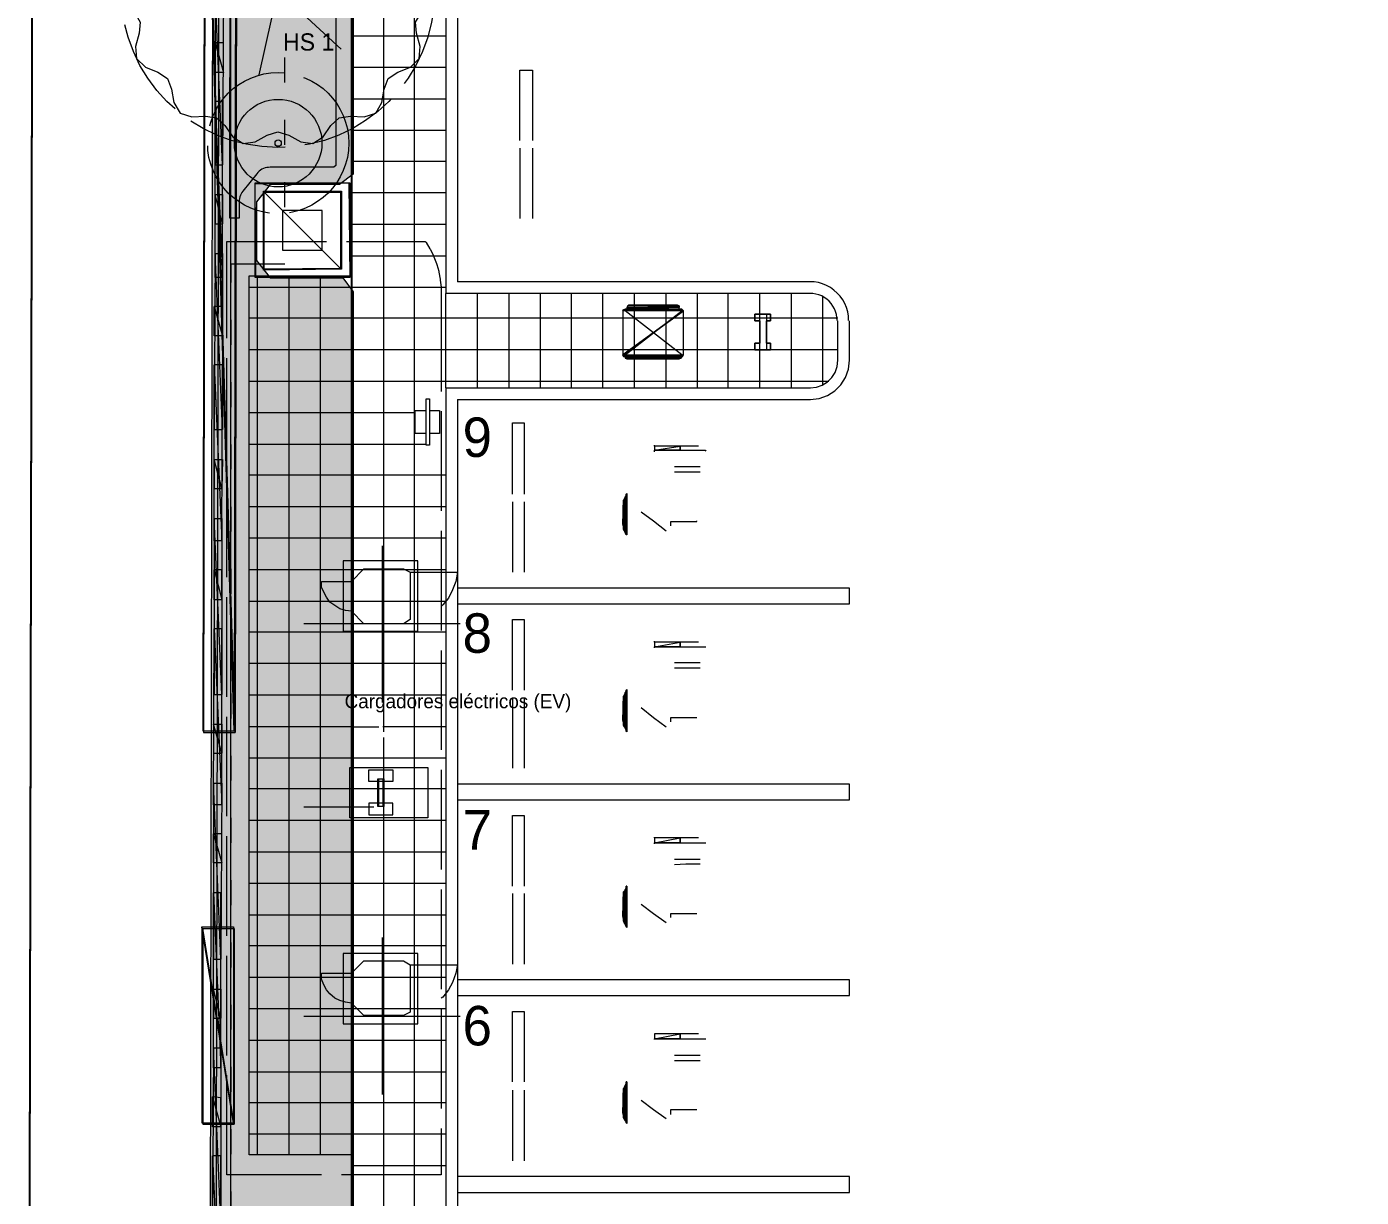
# Model space of a CAD drawing. Header units: metres. Extents: x 1 to 213, y 1 to 147.
# Drawn here: x 49.55 to 66.56, y 61.21 to 76.14 of the extents above; entities that cross this region are included whole.
import ezdxf

# ---------------------------------------------------------------- set-up
doc = ezdxf.new("R2010")
doc.units = ezdxf.units.M
doc.linetypes.add('DASHED', pattern=[1.524, 1.27, -0.254])
doc.layers.get('0').update_dxf_attribs({"lineweight": 0, "plot": 0})
for name, color, linetype, lineweight, plot in [('00-BASE-ARQUITECTURA', 8, 'Continuous', 0, False), ('00-BASE-TEXTO', 8, 'Continuous', 0, False), ('PJ-ARBOLES', 94, 'Continuous', 0, False), ('PJ-ARBUSTOS', 82, 'Continuous', 0, False), ('PJ-COPA-ADULTA', 8, 'DASHED', 0, False), ('PJ-ETIQUETAS', 7, 'Continuous', 0, False), ('PJ-GRAVILLA', 42, 'Continuous', 0, False), ('PJ-LIMITE-JARDIN', 7, 'Continuous', 0, False), ('PJ-MASAS', 92, 'Continuous', 0, False), ('PJ-MASAS-RELLENO', 92, 'Continuous', 0, False), ('PJ-PROTEGIDO', 30, 'DASHED', 0, False), ('PJ-RIEGO-SECTORES', 5, 'Continuous', 0, False)]:
    doc.layers.add(name, color=color, linetype=linetype, lineweight=lineweight, plot=plot)

# ---------------------------------------------------------------- blocks, each defined once
blk = doc.blocks.new('PJ_SP')
for p, q in [((0.08, 0.351), (0.244, 1.073)), ((-0.264, 0.245), (-0.807, 0.748)), ((0.344, 0.106), (1.051, 0.325)), ((-0.344, -0.106), (-1.051, -0.325)), ((0.264, -0.245), (0.807, -0.748)), ((-0.08, -0.351), (-0.244, -1.073))]:
    blk.add_line(p, q)
blk.add_lwpolyline([(2, 0), (1.945, 0.146), (1.829, 0.276), (1.755, 0.401), (1.768, 0.545), (1.815, 0.712), (1.802, 0.868), (1.689, 0.975), (1.529, 1.042), (1.407, 1.122), (1.356, 1.258), (1.326, 1.429), (1.247, 1.564), (1.098, 1.611), (0.925, 1.602), (0.781, 1.622), (0.676, 1.722), (0.575, 1.863), (0.445, 1.95), (0.291, 1.928), (0.138, 1.845), (0, 1.8), (-0.138, 1.845), (-0.291, 1.928), (-0.445, 1.95), (-0.575, 1.863), (-0.676, 1.722), (-0.781, 1.622), (-0.925, 1.602), (-1.098, 1.611), (-1.247, 1.564), (-1.326, 1.429), (-1.356, 1.258), (-1.407, 1.122), (-1.529, 1.042), (-1.689, 0.975), (-1.802, 0.868), (-1.815, 0.712), (-1.768, 0.545), (-1.755, 0.401), (-1.829, 0.276), (-1.945, 0.146), (-2, 0), (-1.945, -0.146), (-1.829, -0.276), (-1.755, -0.401), (-1.768, -0.545), (-1.815, -0.712), (-1.802, -0.868), (-1.689, -0.975), (-1.529, -1.042), (-1.407, -1.122), (-1.356, -1.258), (-1.326, -1.429), (-1.247, -1.564), (-1.098, -1.611), (-0.925, -1.602), (-0.781, -1.622), (-0.676, -1.722), (-0.575, -1.863), (-0.445, -1.95), (-0.291, -1.928), (-0.138, -1.845), (0, -1.8), (0.138, -1.845), (0.291, -1.928), (0.445, -1.95), (0.575, -1.863), (0.676, -1.722), (0.781, -1.622), (0.925, -1.602), (1.098, -1.611), (1.247, -1.564), (1.326, -1.429), (1.356, -1.258), (1.407, -1.122), (1.529, -1.042), (1.689, -0.975), (1.802, -0.868), (1.815, -0.712), (1.768, -0.545), (1.755, -0.401), (1.829, -0.276), (1.945, -0.146), (2, 0)], close=True)
blk.add_circle((0, 0), 0.18)
for tag, p, height in [('CODIGO', (0.15, 0.15), 0.2), ('ESPECIE', (0.15, -0.1), 0.15), ('ZONA', (0.15, -0.3), 0.15)]:
    blk.add_attdef(tag, p, '', height=height)
blk = doc.blocks.new('PJ_HS')
for radius in [0.558, 0.04]:
    blk.add_circle((0, 0), radius)
for tag, p, height in [('CODIGO', (0.15, 0.15), 0.2), ('ESPECIE', (0.15, -0.1), 0.15), ('ZONA', (0.15, -0.3), 0.15)]:
    blk.add_attdef(tag, p, '', height=height)

msp = doc.modelspace()

# ---------------------------------------------------------------- hatches: boundary and pattern name
at = {"layer": 'PJ-GRAVILLA'}
h = msp.add_hatch(dxfattribs=at)
h.set_pattern_fill('GRAVEL', scale=0.03)
h.paths.add_polyline_path([(53.8, 98.484), (53.8, 89.032), (53.754, 89.032), (53.534, 88.591), (53.534, 87.621), (53.71, 87.224), (53.71, 74.26), (53.534, 74.127), (52.652, 74.127), (52.476, 73.907), (52.476, 73.157), (52.652, 72.937), (53.578, 72.937), (53.71, 72.76), (53.71, 48.375), (53.578, 48.154), (52.828, 48.198), (52.476, 47.934), (52.476, 47.272), (52.696, 47.008), (53.578, 47.008), (53.71, 46.831), (53.71, 42.245), (52.961, 42.157), (51.947, 42.157), (51.858, 42.554), (51.947, 90.576), (52.035, 90.928), (51.991, 98.425), (52.079, 98.513), (53.8, 98.484)])
at = {"layer": 'PJ-MASAS-RELLENO'}
msp.add_hatch(color=7, dxfattribs=at).paths.add_polyline_path([(53.49, 74.37), (53.461, 74.347), (52.652, 74.347), (52.63, 74.346), (52.609, 74.343), (52.587, 74.338), (52.567, 74.33), (52.547, 74.321), (52.528, 74.309), (52.511, 74.296), (52.495, 74.281), (52.48, 74.265), (52.304, 74.044), (52.291, 74.027), (52.281, 74.009), (52.272, 73.99), (52.265, 73.97), (52.26, 73.949), (52.257, 73.928), (52.256, 73.907), (52.256, 73.7), (52.136, 73.7), (52.142, 77.3), (53.49, 77.3), (53.49, 74.37)])

# ---------------------------------------------------------------- linework, layer by layer
at = {"layer": '00-BASE-ARQUITECTURA'}
for points in [[(49.548, 44.672), (49.749, 142.176)], [(49.558, 44.651), (49.759, 142.145)], [(52.066, 109.58), (51.982, 71.48), (51.929, 46.27), (51.918, 46.27)], [(88.547, 53.647), (88.547, 51.668), (74.387, 51.668), (72.842, 46.725), (52.151, 46.725), (52.151, 98.33), (67.783, 98.33)], [(54.892, 71.533), (54.892, 42.418), (53.696, 42.418), (53.686, 64.336), (53.686, 72.739), (53.686, 85.482), (54.892, 85.471), (54.892, 72.739)], [(53.696, 42.418), (53.696, 85.482)], [(54.098, 67.575), (54.098, 85.482)], [(54.49, 42.418), (54.49, 85.482)], [(51.791, 67.162), (52.193, 67.162), (51.812, 79.671), (51.791, 67.162)], [(51.802, 67.141), (52.204, 67.141), (51.823, 79.64), (51.802, 67.141)], [(52.193, 67.162), (51.812, 79.671), (52.215, 79.671), (52.193, 67.162)], [(52.204, 67.141), (51.823, 79.64), (52.225, 79.64), (52.204, 67.141)], [(51.95, 74.38), (52.045, 74.38), (51.95, 76.623), (51.95, 74.38)], [(52.045, 74.38), (51.95, 76.623), (52.056, 76.623), (52.045, 74.38)], [(55.04, 76.39), (55.04, 72.887)], [(52.056, 75.935), (51.95, 75.935), (52.056, 75.554), (52.056, 75.935)], [(51.95, 75.935), (52.056, 75.554), (51.95, 75.554), (51.95, 75.935)], [(54.892, 76.02), (53.686, 76.02)], [(52.839, 75.427), (52.839, 75.745)], [(54.892, 75.618), (53.686, 75.618)], [(55.834, 74.687), (55.834, 75.586), (55.993, 75.586)], [(55.993, 75.586), (55.993, 74.687)], [(54.892, 75.216), (53.686, 75.216)], [(52.045, 75.184), (51.95, 75.184), (52.045, 72.94), (52.045, 75.184)], [(51.95, 75.184), (52.045, 72.94), (51.95, 72.94), (51.95, 75.184)], [(52.839, 74.634), (52.839, 74.951)], [(54.892, 74.814), (53.686, 74.814)], [(55.834, 74.591), (55.834, 73.692)], [(55.993, 74.591), (55.993, 73.692)], [(54.892, 74.422), (53.686, 74.422)], [(53.548, 73.057), (52.574, 74.03)], [(52.839, 73.84), (52.839, 74.157)], [(54.892, 74.02), (53.686, 74.02)], [(51.95, 73.628), (52.045, 73.628), (51.95, 73.999), (51.95, 73.628)], [(52.045, 73.628), (51.95, 73.999), (52.045, 73.999), (52.045, 73.628)], [(54.892, 73.618), (53.686, 73.618)], [(51.939, 71.004), (52.045, 71.004), (51.95, 73.247), (51.939, 71.004)], [(52.045, 71.004), (51.95, 73.247), (52.045, 73.247), (52.045, 71.004)], [(54.892, 73.215), (53.686, 73.215)], [(52.839, 73.11), (52.151, 73.11), (52.151, 72.877)], [(53.686, 72.813), (52.384, 72.813)], [(52.49, 61.754), (52.49, 72.961)], [(52.892, 61.754), (52.892, 72.961)], [(53.294, 61.754), (53.294, 72.961)], [(54.892, 72.813), (53.686, 72.813)], [(59.538, 72.887), (55.04, 72.887)], [(60.025, 72.394), (60.022, 72.45), (60.013, 72.504), (59.998, 72.558), (59.976, 72.609), (59.95, 72.657), (59.918, 72.702), (59.88, 72.744), (59.838, 72.781), (59.793, 72.813), (59.744, 72.84), (59.693, 72.861), (59.64, 72.876), (59.585, 72.885), (59.529, 72.887)], [(53.686, 72.739), (53.686, 64.336)], [(53.686, 72.739), (53.686, 64.336)], [(54.892, 71.533), (54.892, 72.739)], [(59.538, 72.739), (54.892, 72.739)], [(55.294, 71.533), (55.294, 72.739)], [(55.697, 71.533), (55.697, 72.739)], [(56.099, 71.533), (56.099, 72.739)], [(56.49, 71.533), (56.49, 72.739)], [(56.892, 71.533), (56.892, 72.739)], [(57.295, 71.533), (57.295, 72.739)], [(57.697, 71.533), (57.697, 72.739)], [(58.099, 71.533), (58.099, 72.739)], [(58.491, 71.533), (58.491, 72.739)], [(58.893, 71.533), (58.893, 72.739)], [(59.295, 71.533), (59.295, 72.739)], [(59.877, 72.394), (59.875, 72.433), (59.868, 72.472), (59.858, 72.509), (59.843, 72.544), (59.824, 72.578), (59.802, 72.61), (59.776, 72.639), (59.746, 72.665), (59.714, 72.687), (59.681, 72.706), (59.645, 72.721), (59.608, 72.731), (59.569, 72.737), (59.53, 72.739)], [(59.697, 71.564), (59.697, 72.697)], [(52.045, 72.57), (51.939, 72.57), (52.045, 72.199), (52.045, 72.57)], [(51.939, 72.57), (52.045, 72.199), (51.939, 72.199), (51.939, 72.57)], [(57.199, 71.903), (57.866, 71.903), (57.887, 71.914), (57.898, 71.935), (57.908, 71.935), (57.919, 71.956), (57.919, 72.517), (57.908, 72.528), (57.898, 72.538), (57.866, 72.538), (57.866, 72.559), (57.866, 72.58), (57.845, 72.591), (57.221, 72.591), (57.21, 72.58), (57.199, 72.559), (57.199, 72.538), (57.178, 72.538), (57.157, 72.528), (57.146, 72.517), (57.146, 71.956), (57.157, 71.935), (57.178, 71.935), (57.178, 71.914), (57.199, 71.903)], [(57.157, 72.528), (57.919, 72.517), (57.146, 72.517), (57.157, 72.528)], [(57.919, 72.517), (57.146, 72.517), (57.146, 71.956), (57.919, 72.517)], [(57.919, 72.517), (57.146, 71.956), (57.919, 71.956), (57.919, 72.517)], [(57.146, 72.517), (57.146, 71.956)], [(57.199, 72.538), (57.898, 72.538), (57.178, 72.538), (57.908, 72.528), (57.157, 72.528)], [(57.908, 72.528), (57.157, 72.528), (57.919, 72.517), (57.908, 72.528)], [(57.898, 71.956), (57.178, 72.517)], [(57.178, 71.956), (57.898, 72.517)], [(57.866, 72.559), (57.199, 72.559), (57.866, 72.58), (57.866, 72.559)], [(57.199, 72.559), (57.866, 72.58), (57.21, 72.58), (57.199, 72.559)], [(57.866, 72.538), (57.866, 72.559), (57.199, 72.559), (57.866, 72.538)], [(57.199, 72.538), (57.866, 72.538), (57.199, 72.559), (57.199, 72.538)], [(57.221, 72.591), (57.866, 72.58), (57.21, 72.58)], [(57.845, 72.591), (57.221, 72.591)], [(57.919, 71.956), (57.919, 72.517)], [(58.829, 72.02), (59.03, 72.02), (59.03, 72.104), (58.977, 72.104), (58.977, 72.39), (59.03, 72.39), (59.03, 72.475), (58.829, 72.475), (58.829, 72.39), (58.893, 72.39), (58.893, 72.104), (58.829, 72.104), (58.829, 72.02)], [(58.893, 72.104), (58.893, 72.39), (58.829, 72.39), (58.829, 72.475), (59.03, 72.475), (59.03, 72.39), (58.977, 72.39), (58.977, 72.104), (59.03, 72.104), (59.03, 72.02), (58.829, 72.02), (58.829, 72.104), (58.893, 72.104)], [(52.151, 72.401), (52.151, 72.083)], [(53.686, 72.422), (52.384, 72.422)], [(59.888, 72.422), (53.686, 72.422)], [(59.888, 71.882), (59.888, 72.39)], [(60.036, 71.882), (60.036, 72.39)], [(53.686, 72.02), (52.384, 72.02)], [(59.888, 72.02), (53.686, 72.02)], [(52.045, 71.829), (51.939, 71.829), (52.035, 69.585), (52.045, 71.829)], [(51.939, 71.829), (52.035, 69.585), (51.939, 69.585), (51.939, 71.829)], [(57.146, 71.956), (57.919, 71.956), (57.157, 71.935), (57.146, 71.956)], [(57.919, 71.956), (57.157, 71.935), (57.908, 71.935), (57.919, 71.956)], [(57.157, 71.935), (57.908, 71.935), (57.178, 71.935)], [(57.887, 71.914), (57.178, 71.914), (57.898, 71.935), (57.887, 71.914)], [(57.178, 71.914), (57.898, 71.935), (57.178, 71.935), (57.178, 71.914)], [(57.178, 71.914), (57.887, 71.914), (57.199, 71.903)], [(57.199, 71.903), (57.866, 71.903)], [(59.533, 71.385), (59.648, 71.398), (59.754, 71.436), (59.847, 71.495), (59.925, 71.573), (59.985, 71.666), (60.022, 71.772), (60.036, 71.887)], [(59.533, 71.533), (59.614, 71.542), (59.689, 71.569), (59.755, 71.611), (59.81, 71.666), (59.851, 71.731), (59.878, 71.806), (59.888, 71.887)], [(52.151, 71.607), (52.151, 71.289)], [(53.686, 71.617), (52.384, 71.617)], [(59.771, 71.617), (53.686, 71.617)], [(54.892, 71.533), (59.538, 71.533)], [(54.638, 71.395), (54.681, 71.395), (54.681, 71.247), (54.808, 71.247), (54.808, 70.951), (54.681, 70.951), (54.681, 70.802), (54.638, 70.802), (54.638, 70.951), (54.501, 70.951), (54.501, 71.247), (54.638, 71.247), (54.638, 71.395)], [(55.04, 71.385), (55.04, 48.884), (60.036, 48.874)], [(55.04, 71.385), (59.538, 71.385)], [(53.686, 71.215), (52.384, 71.215)], [(54.501, 71.215), (53.686, 71.215)], [(55.739, 70.178), (55.739, 71.088), (55.887, 71.088)], [(55.887, 71.088), (55.887, 70.178)], [(52.151, 70.813), (52.151, 70.496)], [(53.686, 70.813), (52.384, 70.813)], [(54.638, 70.813), (53.686, 70.813)], [(58.11, 70.792), (57.877, 70.792), (57.549, 70.792), (57.549, 70.802)], [(57.549, 70.792), (57.549, 70.739), (57.877, 70.792), (57.549, 70.792)], [(57.549, 70.739), (57.877, 70.792), (57.877, 70.739), (57.549, 70.739)], [(57.877, 70.792), (57.877, 70.739), (57.877, 70.792)], [(57.877, 70.739), (57.877, 70.792), (57.877, 70.739)], [(51.939, 70.252), (52.035, 70.252), (51.939, 70.623), (51.939, 70.252)], [(52.035, 70.252), (51.939, 70.623), (52.045, 70.623), (52.035, 70.252)], [(57.549, 70.718), (57.549, 70.739), (57.877, 70.739), (58.194, 70.739), (58.205, 70.728)], [(58.131, 70.527), (57.961, 70.527), (57.803, 70.527)], [(57.803, 70.464), (57.951, 70.464), (58.131, 70.464)], [(53.686, 70.421), (52.384, 70.421)], [(54.892, 70.421), (53.686, 70.421)], [(57.157, 70.104), (57.157, 69.734), (57.168, 70.125), (57.157, 70.104)], [(57.157, 69.734), (57.168, 70.125), (57.168, 69.712), (57.157, 69.734)], [(57.157, 70.083), (57.157, 69.755), (57.157, 70.104), (57.157, 70.083)], [(57.157, 69.755), (57.157, 70.104), (57.157, 69.734), (57.157, 69.755)], [(57.168, 70.125), (57.168, 69.712), (57.178, 70.146), (57.168, 70.125)], [(57.168, 69.712), (57.178, 70.146), (57.178, 69.691), (57.168, 69.712)], [(57.178, 70.146), (57.178, 69.691), (57.189, 70.167), (57.178, 70.146)], [(57.178, 69.691), (57.189, 70.167), (57.189, 69.67), (57.178, 69.691)], [(57.189, 70.178), (57.189, 69.659), (57.199, 70.189), (57.189, 70.178)], [(57.189, 69.659), (57.199, 70.189), (57.199, 69.659), (57.189, 69.659)], [(57.189, 70.167), (57.189, 69.67), (57.189, 70.178), (57.189, 70.167)], [(57.189, 69.67), (57.189, 70.178), (57.189, 69.659), (57.189, 69.67)], [(52.151, 70.019), (52.151, 69.702)], [(53.686, 70.019), (52.384, 70.019)], [(54.892, 70.019), (53.686, 70.019)], [(55.739, 70.083), (55.739, 69.183)], [(55.887, 70.083), (55.887, 69.183)], [(57.146, 70.03), (57.146, 69.797), (57.157, 70.072), (57.146, 70.03)], [(57.146, 69.797), (57.157, 70.072), (57.157, 69.765), (57.146, 69.797)], [(57.157, 70.072), (57.157, 69.765), (57.157, 70.083), (57.157, 70.072)], [(57.157, 69.765), (57.157, 70.083), (57.157, 69.755), (57.157, 69.765)], [(57.379, 69.956), (57.538, 69.839), (57.697, 69.712)], [(51.939, 67.627), (52.035, 67.627), (51.939, 69.871), (51.939, 67.627)], [(52.035, 67.627), (51.939, 69.871), (52.035, 69.871), (52.035, 67.627)], [(57.76, 69.776), (57.76, 69.829), (57.93, 69.829), (58.088, 69.829), (58.088, 69.839)], [(53.686, 69.617), (52.384, 69.617)], [(54.892, 69.617), (53.686, 69.617)], [(54.077, 69.522), (54.077, 67.522)], [(52.035, 69.215), (51.939, 69.215), (52.035, 68.834), (52.035, 69.215)], [(51.939, 69.215), (52.035, 68.834), (51.939, 68.834), (51.939, 69.215)], [(52.151, 69.226), (52.151, 68.908)], [(53.686, 69.215), (52.384, 69.215)], [(54.352, 69.226), (54.437, 69.183), (54.437, 68.58), (54.352, 68.527), (53.844, 68.527), (53.686, 68.686), (53.686, 69.067), (53.844, 69.226), (54.352, 69.226)], [(54.892, 69.215), (53.686, 69.215)], [(54.437, 69.183), (55.04, 69.183)], [(55.04, 69.183), (55.019, 69.067), (54.977, 68.961), (54.924, 68.855), (54.85, 68.77), (54.829, 68.749)], [(53.686, 68.686), (53.612, 68.696), (53.538, 68.718), (53.474, 68.76), (53.411, 68.802), (53.368, 68.866), (53.336, 68.929), (53.305, 68.993), (53.305, 69.067), (53.686, 69.067)], [(53.686, 68.813), (52.384, 68.813)], [(54.892, 68.813), (53.686, 68.813)], [(55.739, 67.68), (55.739, 68.58), (55.887, 68.58)], [(55.887, 68.58), (55.887, 67.68)], [(51.939, 68.464), (52.035, 66.22), (51.929, 66.22), (51.939, 68.464)], [(52.035, 68.464), (51.939, 68.464), (52.035, 66.22), (52.035, 68.464)], [(52.151, 68.432), (52.151, 68.114)], [(53.686, 68.421), (52.384, 68.421)], [(55.072, 68.527), (53.082, 68.527)], [(54.892, 68.421), (53.686, 68.421)], [(58.11, 68.294), (57.877, 68.294), (57.549, 68.294), (57.549, 68.305)], [(57.549, 68.294), (57.549, 68.231), (57.877, 68.294), (57.549, 68.294)], [(57.549, 68.231), (57.877, 68.294), (57.877, 68.231), (57.549, 68.231)], [(57.549, 68.22), (57.549, 68.231), (57.877, 68.231), (58.194, 68.231), (58.205, 68.231)], [(57.877, 68.294), (57.877, 68.231), (57.877, 68.294)], [(57.877, 68.231), (57.877, 68.294), (57.877, 68.231)], [(53.686, 68.019), (52.384, 68.019)], [(54.892, 68.019), (53.686, 68.019)], [(58.131, 68.03), (57.961, 68.03), (57.803, 68.03)], [(57.803, 67.966), (57.951, 67.966), (58.131, 67.966)], [(52.151, 67.638), (52.151, 67.321)], [(53.686, 67.617), (52.384, 67.617)], [(54.892, 67.617), (53.686, 67.617)], [(55.739, 67.585), (55.739, 66.686)], [(55.887, 67.585), (55.887, 66.686)], [(57.146, 67.532), (57.146, 67.299), (57.157, 67.575), (57.146, 67.532)], [(57.146, 67.299), (57.157, 67.575), (57.157, 67.268), (57.146, 67.299)], [(57.157, 67.606), (57.157, 67.236), (57.168, 67.627), (57.157, 67.606)], [(57.157, 67.236), (57.168, 67.627), (57.168, 67.215), (57.157, 67.236)], [(57.157, 67.585), (57.157, 67.257), (57.157, 67.606), (57.157, 67.585)], [(57.157, 67.257), (57.157, 67.606), (57.157, 67.236), (57.157, 67.257)], [(57.157, 67.575), (57.157, 67.268), (57.157, 67.585), (57.157, 67.575)], [(57.157, 67.268), (57.157, 67.585), (57.157, 67.257), (57.157, 67.268)], [(57.168, 67.627), (57.168, 67.215), (57.178, 67.649), (57.168, 67.627)], [(57.168, 67.215), (57.178, 67.649), (57.178, 67.194), (57.168, 67.215)], [(57.178, 67.649), (57.178, 67.194), (57.189, 67.67), (57.178, 67.649)], [(57.178, 67.194), (57.189, 67.67), (57.189, 67.172), (57.178, 67.194)], [(57.189, 67.68), (57.189, 67.162), (57.199, 67.691), (57.189, 67.68)], [(57.189, 67.162), (57.199, 67.691), (57.199, 67.151), (57.189, 67.162)], [(57.189, 67.67), (57.189, 67.172), (57.189, 67.68), (57.189, 67.67)], [(57.189, 67.172), (57.189, 67.68), (57.189, 67.162), (57.189, 67.172)], [(54.098, 67.151), (54.098, 67.5)], [(57.379, 67.458), (57.538, 67.331), (57.697, 67.215)], [(51.929, 66.876), (52.035, 66.876), (51.929, 67.246), (51.929, 66.876)], [(52.035, 66.876), (51.929, 67.246), (52.035, 67.246), (52.035, 66.876)], [(53.686, 67.215), (52.384, 67.215)], [(53.686, 67.215), (54.014, 67.215), (54.035, 67.215)], [(54.892, 67.215), (54.088, 67.215)], [(57.76, 67.278), (57.76, 67.331), (57.93, 67.331), (58.088, 67.331)], [(54.098, 42.418), (54.098, 67.077)], [(52.151, 66.844), (52.151, 66.527)], [(53.686, 66.813), (52.384, 66.813)], [(54.892, 66.813), (53.686, 66.813)], [(54.141, 66.516), (54.067, 66.516), (53.908, 66.516), (53.908, 66.664), (54.215, 66.664), (54.215, 66.516), (54.141, 66.516)], [(51.929, 64.251), (52.024, 64.251), (51.929, 66.495), (51.929, 64.251)], [(52.024, 64.251), (51.929, 66.495), (52.035, 66.495), (52.024, 64.251)], [(53.686, 66.421), (52.384, 66.421)], [(54.892, 66.421), (53.686, 66.421)], [(53.971, 66.188), (53.082, 66.188)], [(54.067, 66.241), (53.908, 66.241), (53.908, 66.093), (54.215, 66.093), (54.215, 66.241), (54.141, 66.241), (54.067, 66.241)], [(52.151, 66.051), (52.151, 65.733)], [(53.686, 66.019), (52.384, 66.019)], [(54.892, 66.019), (53.686, 66.019)], [(55.739, 65.183), (55.739, 66.082), (55.887, 66.082)], [(55.887, 66.082), (55.887, 65.183)], [(52.035, 65.849), (51.929, 65.849), (52.035, 65.479), (52.035, 65.849)], [(51.929, 65.849), (52.035, 65.479), (51.929, 65.479), (51.929, 65.849)], [(58.11, 65.797), (57.877, 65.797), (57.549, 65.797), (57.549, 65.807)], [(57.549, 65.797), (57.549, 65.733), (57.877, 65.797), (57.549, 65.797)], [(57.549, 65.733), (57.877, 65.797), (57.877, 65.733), (57.549, 65.733)], [(57.549, 65.722), (57.549, 65.733), (57.877, 65.733), (58.194, 65.733), (58.205, 65.733)], [(57.877, 65.797), (57.877, 65.733), (57.877, 65.797)], [(57.877, 65.733), (57.877, 65.797), (57.877, 65.733)], [(53.686, 65.617), (52.384, 65.617)], [(54.892, 65.617), (53.686, 65.617)], [(58.131, 65.521), (57.961, 65.521), (57.803, 65.521)], [(57.803, 65.458), (57.951, 65.468), (58.131, 65.468)], [(52.151, 65.257), (52.151, 64.939)], [(53.686, 65.214), (52.384, 65.214)], [(54.892, 65.214), (53.686, 65.214)], [(57.178, 65.14), (57.178, 64.696), (57.189, 65.162), (57.178, 65.14)], [(57.178, 64.696), (57.189, 65.162), (57.189, 64.675), (57.178, 64.696)], [(57.189, 65.162), (57.189, 64.675), (57.189, 65.183), (57.189, 65.162)], [(57.189, 64.675), (57.189, 65.183), (57.189, 64.664), (57.189, 64.675)], [(57.189, 65.183), (57.189, 64.664), (57.199, 65.183), (57.189, 65.183)], [(57.189, 64.664), (57.199, 65.183), (57.199, 64.654), (57.189, 64.664)], [(52.024, 65.098), (51.929, 65.098), (52.024, 62.865), (52.024, 65.098)], [(51.929, 65.098), (52.024, 62.865), (51.929, 62.865), (51.929, 65.098)], [(55.739, 65.087), (55.739, 64.188)], [(55.887, 65.087), (55.887, 64.188)], [(57.146, 65.035), (57.146, 64.802), (57.157, 65.077), (57.146, 65.035)], [(57.146, 64.802), (57.157, 65.077), (57.157, 64.759), (57.146, 64.802)], [(57.157, 65.109), (57.157, 64.738), (57.168, 65.119), (57.157, 65.109)], [(57.157, 64.738), (57.168, 65.119), (57.168, 64.706), (57.157, 64.738)], [(57.157, 65.087), (57.157, 64.749), (57.157, 65.109), (57.157, 65.087)], [(57.157, 64.749), (57.157, 65.109), (57.157, 64.738), (57.157, 64.749)], [(57.157, 65.077), (57.157, 64.759), (57.157, 65.087), (57.157, 65.077)], [(57.157, 64.759), (57.157, 65.087), (57.157, 64.749), (57.157, 64.759)], [(57.168, 65.119), (57.168, 64.706), (57.178, 65.14), (57.168, 65.119)], [(57.168, 64.706), (57.178, 65.14), (57.178, 64.696), (57.168, 64.706)], [(57.379, 64.95), (57.538, 64.833), (57.697, 64.717)], [(57.76, 64.781), (57.76, 64.833), (57.93, 64.833), (58.088, 64.833)], [(51.781, 62.166), (52.183, 62.166), (51.781, 64.664), (51.781, 62.166)], [(52.183, 62.166), (51.781, 64.664), (52.183, 64.664), (52.183, 62.166)], [(53.686, 64.812), (52.384, 64.812)], [(54.892, 64.812), (53.686, 64.812)], [(51.791, 62.145), (52.193, 62.145), (51.791, 64.643), (51.791, 62.145)], [(52.193, 62.145), (51.791, 64.643), (52.193, 64.643), (52.193, 62.145)], [(54.077, 64.527), (54.077, 62.526)], [(52.151, 64.463), (52.151, 64.146)], [(53.686, 64.421), (52.384, 64.421)], [(54.892, 64.421), (53.686, 64.421)], [(54.352, 64.23), (54.437, 64.177), (54.437, 63.574), (54.352, 63.532), (53.844, 63.532), (53.686, 63.69), (53.686, 64.071), (53.844, 64.23), (54.352, 64.23)], [(54.437, 64.177), (55.04, 64.177)], [(55.04, 64.177), (55.019, 64.071), (54.977, 63.955), (54.924, 63.86), (54.85, 63.765), (54.829, 63.754)], [(53.686, 64.019), (52.384, 64.019)], [(53.686, 63.69), (53.612, 63.701), (53.538, 63.722), (53.474, 63.754), (53.411, 63.807), (53.368, 63.86), (53.336, 63.923), (53.305, 63.997), (53.305, 64.071), (53.686, 64.071)], [(54.892, 64.019), (53.686, 64.019)], [(51.929, 63.5), (52.024, 63.5), (51.929, 63.87), (51.929, 63.5)], [(52.024, 63.5), (51.929, 63.87), (52.024, 63.87), (52.024, 63.5)], [(52.151, 63.669), (52.151, 63.352)], [(53.686, 63.616), (52.384, 63.616)], [(55.072, 63.521), (53.082, 63.521)], [(54.892, 63.616), (53.686, 63.616)], [(55.739, 62.685), (55.739, 63.585), (55.887, 63.585)], [(55.887, 63.585), (55.887, 62.685)], [(57.549, 63.299), (57.549, 63.235), (57.877, 63.299), (57.549, 63.299)], [(57.549, 63.235), (57.877, 63.299), (57.877, 63.235), (57.549, 63.235)], [(58.11, 63.299), (57.877, 63.299), (57.549, 63.299)], [(57.877, 63.299), (57.877, 63.235), (57.877, 63.299)], [(57.877, 63.235), (57.877, 63.299), (57.877, 63.235)], [(51.918, 60.875), (52.024, 60.875), (51.929, 63.119), (51.918, 60.875)], [(52.024, 60.875), (51.929, 63.119), (52.024, 63.119), (52.024, 60.875)], [(53.686, 63.214), (52.384, 63.214)], [(54.892, 63.214), (53.686, 63.214)], [(57.549, 63.225), (57.549, 63.235), (57.877, 63.235), (58.194, 63.235), (58.205, 63.235)], [(58.131, 63.024), (57.961, 63.024), (57.803, 63.024)], [(57.803, 62.96), (57.951, 62.96), (58.131, 62.96)], [(52.151, 62.876), (52.151, 62.558)], [(53.686, 62.812), (52.384, 62.812)], [(54.892, 62.812), (53.686, 62.812)], [(57.157, 62.6), (57.157, 62.23), (57.168, 62.622), (57.157, 62.6)], [(57.157, 62.23), (57.168, 62.622), (57.168, 62.209), (57.157, 62.23)], [(57.168, 62.622), (57.168, 62.209), (57.178, 62.643), (57.168, 62.622)], [(57.168, 62.209), (57.178, 62.643), (57.178, 62.188), (57.168, 62.209)], [(57.178, 62.643), (57.178, 62.188), (57.189, 62.664), (57.178, 62.643)], [(57.178, 62.188), (57.189, 62.664), (57.189, 62.177), (57.178, 62.188)], [(57.189, 62.664), (57.189, 62.177), (57.189, 62.685), (57.189, 62.664)], [(57.189, 62.177), (57.189, 62.685), (57.189, 62.166), (57.189, 62.177)], [(57.189, 62.685), (57.189, 62.166), (57.199, 62.685), (57.189, 62.685)], [(57.189, 62.166), (57.199, 62.685), (57.199, 62.156), (57.189, 62.166)], [(52.024, 62.484), (51.918, 62.495), (52.024, 62.114), (52.024, 62.484)], [(51.918, 62.495), (52.024, 62.114), (51.918, 62.114), (51.918, 62.495)], [(55.739, 62.579), (55.739, 61.68)], [(55.887, 62.579), (55.887, 61.68)], [(57.146, 62.537), (57.146, 62.293), (57.157, 62.569), (57.146, 62.537)], [(57.146, 62.293), (57.157, 62.569), (57.157, 62.262), (57.146, 62.293)], [(57.157, 62.59), (57.157, 62.251), (57.157, 62.6), (57.157, 62.59)], [(57.157, 62.251), (57.157, 62.6), (57.157, 62.23), (57.157, 62.251)], [(57.157, 62.569), (57.157, 62.262), (57.157, 62.59), (57.157, 62.569)], [(57.157, 62.262), (57.157, 62.59), (57.157, 62.251), (57.157, 62.262)], [(57.379, 62.452), (57.538, 62.336), (57.697, 62.219)], [(53.686, 62.42), (52.384, 62.42)], [(54.892, 62.42), (53.686, 62.42)], [(57.76, 62.272), (57.76, 62.336), (57.93, 62.336), (58.088, 62.336)], [(52.151, 62.082), (52.151, 61.764)], [(53.686, 62.018), (52.384, 62.018)], [(54.892, 62.018), (53.686, 62.018)], [(52.024, 61.743), (51.918, 61.743), (52.014, 59.499), (52.024, 61.743)], [(51.918, 61.743), (52.014, 59.499), (51.918, 59.499), (51.918, 61.743)], [(54.892, 61.616), (53.686, 61.616)], [(52.151, 61.288), (52.151, 61.066), (52.839, 61.066)]]:
    msp.add_lwpolyline(points, dxfattribs=at)
for points in [[(52.469, 72.94), (52.458, 74.136), (53.654, 74.147), (53.665, 72.94)], [(52.458, 72.94), (52.458, 74.147), (53.665, 74.147), (53.665, 72.94)], [(52.564, 73.036), (52.564, 74.041), (53.559, 74.041), (53.559, 73.046)], [(52.574, 73.046), (52.574, 74.03), (53.548, 74.03), (53.548, 73.057)], [(52.807, 73.798), (52.807, 73.29), (53.315, 73.29), (53.315, 73.798)], [(53.686, 61.754), (52.384, 61.754), (52.384, 72.961), (53.686, 72.961)], [(58.893, 72.02), (58.893, 72.475), (58.977, 72.475), (58.977, 72.02)], [(54.681, 70.802), (54.638, 70.802), (54.638, 71.395), (54.681, 71.395)], [(54.532, 68.432), (54.532, 69.331), (53.58, 69.331), (53.58, 68.432)], [(60.036, 68.982), (55.04, 68.982), (55.04, 68.781), (60.036, 68.781)], [(60.036, 68.982), (55.04, 68.982), (55.04, 68.781), (60.036, 68.781)], [(54.659, 66.696), (54.659, 66.051), (53.665, 66.051), (53.665, 66.696)], [(54.098, 66.199), (54.024, 66.199), (54.024, 66.548), (54.098, 66.548)], [(54.088, 66.548), (54.088, 66.199), (54.035, 66.199), (54.035, 66.548)], [(60.036, 66.484), (55.04, 66.484), (55.04, 66.283), (60.036, 66.283)], [(54.532, 63.426), (54.532, 64.325), (53.58, 64.325), (53.58, 63.426)], [(60.036, 63.987), (55.04, 63.987), (55.04, 63.786), (60.036, 63.786)], [(60.036, 61.479), (55.04, 61.479), (55.04, 61.277), (60.036, 61.277)]]:
    msp.add_lwpolyline(points, close=True, dxfattribs=at)
at = {"layer": 'PJ-COPA-ADULTA'}
for centre, radius in [((52.75, 76.6), 2), ((52.753, 74.655), 0.9)]:
    msp.add_circle(centre, radius, dxfattribs=at)
at = {"layer": 'PJ-LIMITE-JARDIN'}
msp.add_lwpolyline([(51.858, 42.554), (51.947, 90.576), (52.035, 90.928), (51.991, 98.425), (52.079, 98.513), (53.8, 98.484), (53.8, 98.484), (53.8, 89.032), (53.754, 89.032), (53.534, 88.591), (53.534, 87.621), (53.71, 87.224), (53.71, 74.26), (53.534, 74.127), (52.652, 74.127), (52.476, 73.907), (52.476, 73.157), (52.652, 72.937), (53.578, 72.937), (53.71, 72.76), (53.71, 48.375)], dxfattribs=at)
at = {"layer": 'PJ-MASAS'}
msp.add_lwpolyline([(53.49, 77.3), (53.49, 74.37), (53.49, 74.37), (53.461, 74.347), (52.652, 74.347), (52.63, 74.346), (52.609, 74.343), (52.587, 74.338), (52.567, 74.33), (52.547, 74.321), (52.528, 74.309), (52.511, 74.296), (52.495, 74.281), (52.48, 74.265), (52.304, 74.044), (52.291, 74.027), (52.281, 74.009), (52.272, 73.99), (52.265, 73.97), (52.26, 73.949), (52.257, 73.928), (52.256, 73.907), (52.256, 73.7), (52.136, 73.7), (52.142, 77.3)], dxfattribs=at)
at = {"layer": 'PJ-PROTEGIDO'}
msp.add_lwpolyline([(52.1, 61.5), (52.1, 73.4), (54.63, 73.4), (54.633, 73.395), (54.639, 73.386), (54.687, 73.308), (54.693, 73.298), (54.734, 73.216), (54.738, 73.205), (54.771, 73.12), (54.775, 73.109), (54.8, 73.021), (54.802, 73.01), (54.819, 72.92), (54.82, 72.909), (54.829, 72.817), (54.829, 72.806), (54.83, 72.76), (54.83, 61.5), (52.1, 61.5)], close=True, dxfattribs=at)
at = {"layer": 'PJ-RIEGO-SECTORES'}
msp.add_lwpolyline([(51.858, 42.554), (51.947, 90.576), (52.035, 90.928), (51.991, 98.425), (52.079, 98.513), (53.8, 98.484), (53.8, 89.032), (53.754, 89.032), (53.754, 89.032), (53.534, 88.591), (53.534, 87.621), (53.71, 87.224), (53.71, 74.26), (53.534, 74.127), (52.652, 74.127), (52.476, 73.907), (52.476, 73.157), (52.652, 72.937), (53.578, 72.937), (53.71, 72.76), (53.71, 48.375)], dxfattribs=at)

# ---------------------------------------------------------------- block references
at = {"layer": 'PJ-ARBOLES'}
msp.add_blockref('PJ_SP', (52.75, 76.6), dxfattribs=at)
at = {"layer": 'PJ-ARBUSTOS'}
msp.add_blockref('PJ_HS', (52.753, 74.655), dxfattribs=at)

# ---------------------------------------------------------------- texts
at = {"layer": '00-BASE-TEXTO'}
for s, p in [('9', (55.104, 70.654)), ('8', (55.104, 68.157)), ('7', (55.104, 65.648)), ('6', (55.104, 63.151))]:
    msp.add_text(s, height=0.503, dxfattribs=at).set_placement(p)
at = {"layer": 'PJ-ETIQUETAS'}
msp.add_text('HS 1', height=0.22, dxfattribs=at).set_placement((52.815, 75.835))
at = {"layer": 'PJ-PROTEGIDO'}
msp.add_text('Cargadores eléctricos (EV)', height=0.18, dxfattribs=at).set_placement((53.6, 67.45))

doc.saveas('drawing.dxf')
